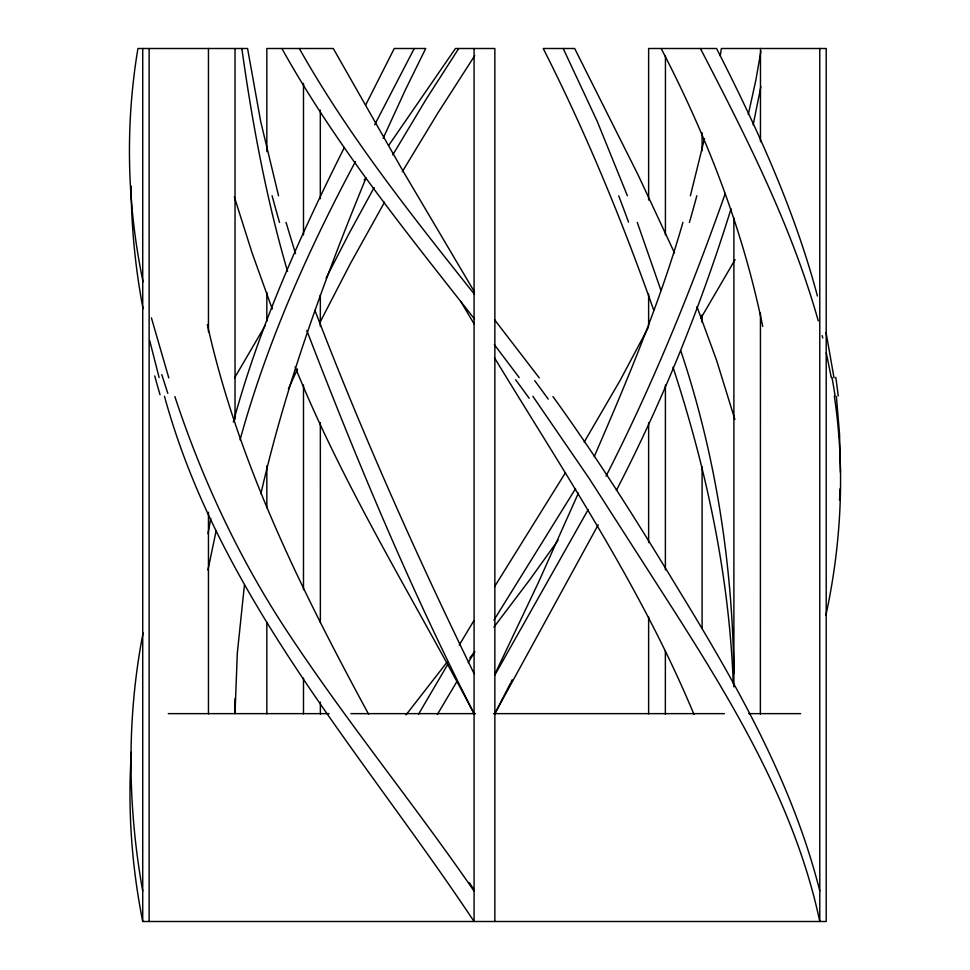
<?xml version="1.0" encoding="UTF-8"?>
<svg xmlns="http://www.w3.org/2000/svg" width="970" height="970" viewBox="0 0 970 970"><rect width="100%" height="100%" fill="white"/><g stroke="black" fill="none" stroke-linecap="round" stroke-linejoin="round"><path stroke-width="1.45" d="M665.359 714.138L665.371 651.028M665.384 569.899L665.408 385.078M665.42 234.825L665.444 56.017M760.371 714.029L760.444 312.91M760.468 141.644L760.48 48.5M840.444 472.257L839.547 434.208L836.395 396.548M474.063 673.604C416.203 554.791 362.149 433.76 314.886 310.254M494.858 675.023L588.184 509.565M840.068 488.832L839.535 500.314M131.399 752.186C127.567 808.798 131.617 865.87 142.723 921.5L826.21 921.5L826.21 48.5L721.365 48.5L720.249 55.836M244.428 584.983L237.298 653.307L235.031 713.641L235.031 698.485M760.916 51.143L755.848 80.207L748.282 114.508M208.004 533.706L210.769 518.441M760.88 86.682L753.169 124.815M143.075 632.949C126.536 717.994 127.47 805.924 142.723 891.078M207.932 570.008L216.201 530.578M825.919 615.21C841.414 543.467 845.234 468.959 834.358 396.269M704.523 138.54L690.385 195.782M260.918 493.669C285.665 385.405 323.834 280.657 365.969 178.08M233.333 422.023C259.366 326.478 300.082 235.746 344.374 147.44M240.075 439.762C266.859 342.64 307.999 250.236 355.457 161.59M682.916 222.36C659.915 302.773 627.42 379.985 594.234 456.615M731.04 208.853C700.922 305.708 663.056 400.283 616.386 490.383M725.293 193.454C691.234 289.909 652.616 385.029 606.032 476.161M578.399 493.099L538.508 582.303L494.87 674.211M383.15 138.261L405.448 89.725L425.709 48.5L394.269 48.5L365.532 105.281M288.381 388.897L297.523 368.988M319.821 322.683L350.546 263.282L384.569 202.136M510.911 682.334L512.16 679.812M326.114 278.063L349.127 233.394L374.165 187.501M510.281 683.583L494.858 713.641L598.235 524.77M648.518 327.06L620.012 380.579L584.183 442.09M414.251 48.5L374.662 124.815M234.546 377.912L265.428 325.18M735.078 259.645L700.752 318.451M392.801 154.836L426.351 98.916L458.725 48.5M418.603 714.102L447.667 664.547M437.325 714.514L457.258 680.952M402.308 171.678L437.809 113.114L474.742 55.617M459.295 644.989L473.918 620.594M468.231 662.631L474.827 651.658M493.972 620.048L575.549 488.686M494.567 586.656L565.437 472.729M558.114 540.169L529.45 580.169L493.924 627.129M388.825 145.209L455.451 48.5L494.858 48.5L494.858 921.5M364.186 179.996L365.714 177.85M406.006 714.914L447 662.243M469.795 657.999L474.463 652.07M168.283 713.641L329.048 713.641M350.897 713.641L475.506 713.641M493.5 713.641L724.372 713.641M748.743 713.641L800.638 713.641M474.512 294.395C411.898 215.607 348.8 136.455 299.318 48.5M494.53 319.7L539.284 377.912M474.524 319.057C406.212 231.975 335.899 145.536 281.882 48.5M494.3 344.58L519.18 377.536M552.948 396.548C599.024 460.168 640.539 526.916 681.231 594.076C738.194 687.366 792.866 784.148 819.783 890.945M532.833 396.269L589.299 478.622L672.295 608.044C734.508 705.493 795.594 807.052 819.783 921.5L819.783 48.5M474.075 891.078C414.881 805.161 348.776 724.19 291.036 637.254C241.227 562.976 202.803 481.423 174.867 396.548M474.075 889.939L469.468 882.785M494.457 357.748C565.17 474.148 641.534 588.208 694.011 714.502M474.5 292.006L403.69 172.236L333.28 48.5L266.835 48.5L266.835 151.562M474.136 323.932L460.677 301.33M368.564 714.102C301.609 590.548 238.002 462.617 207.374 324.562M700.401 48.5C745.894 136.333 791.362 225.27 818.268 320.888M661.152 48.5C706.754 136.212 742.911 229.405 762.711 326.441M563.206 48.5L597.229 121.359L627.396 195.782M674.489 252.903L638.175 175.061L574.664 48.5L543.224 48.5C586.05 133.011 622.231 220.76 653.683 310.085M295.11 366.951C344.095 487.764 413.572 598.575 474.075 713.641C410.601 589.517 356.79 460.58 306.811 330.503M696.957 306.653L716.66 360.549L734.884 419.464M272.255 309.042L251.982 252.576L234.376 197.031M637.266 222.36L660.74 289.751M672.998 367.218C706.512 469.492 729.258 575.816 733.259 683.583M680.794 350.849C715.666 454.627 732.411 563.861 733.89 673.216M295.523 253.57L286.017 222.36M168.792 377.912L151.417 317.869M164.476 396.269C219.123 596.344 361.798 752.587 474.075 921.5L474.075 48.5M287.544 271.418C266.277 198.51 252.382 123.639 241.833 48.5M159.092 377.536L149.671 340.482M817.431 296.008C794.43 209.629 757.049 127.907 716.551 48.5L648.627 48.5L648.627 200.062M278.548 195.782L260.663 121.359L247.568 48.5L137.946 48.5C124.96 125.712 127.022 205.276 143.087 281.87M822.16 335.571L822.778 338.021M826.27 352.777L831.29 377.536M826.064 332.492L834.03 377.912M143.014 308.69C135.388 268.278 131.314 227.186 131.095 186.058M733.89 218.189L733.89 686.918M702.098 132.757L702.098 150.811M702.098 314.813L702.098 322.343M702.098 466.776L702.098 627.772M648.627 294.031L648.627 325.859M648.627 422.859L648.627 542.594M648.627 616.859L648.627 713.859M320.306 110.107L320.318 198.753M320.33 294.916L320.33 326.478M320.342 422.641L320.367 622.485M320.367 702.122L320.379 714.138M303.489 83.359L303.489 234.922M303.489 384.969L303.489 589.699M303.489 678.176L303.489 713.859M266.835 292.516L266.835 321.312M266.835 465.83L266.835 507.734M266.835 622.922L266.835 713.859M235.031 48.5L235.031 419.428M208.453 48.5L208.453 331.922M208.453 512.281L208.453 713.859M149.137 48.5L149.137 921.5M142.723 48.5L142.723 921.5M831.957 377.354A858.971 694.35 -24.1 0 1 835.121 396.075M835.764 377.354A996.457 775.491 -33.4 0 1 838.238 395.99M279.53 222.469A1211.857 886.628 51.7 0 1 272.097 195.71M515.64 379.767A858.935 410.613 52.3 0 1 529.171 398.306M534.676 380.628A996.566 567.22 50.4 0 1 548.22 399.094M618.727 195.891A1211.857 648.76 60 0 1 628.548 222.154M160.05 394.766A858.971 440.513 51.2 0 1 154.739 375.936M167.822 393.371A996.457 424.836 54.6 0 1 161.796 374.59M696.836 195.71A1211.857 886.628 -51.7 0 1 689.403 222.469"/></g></svg>
